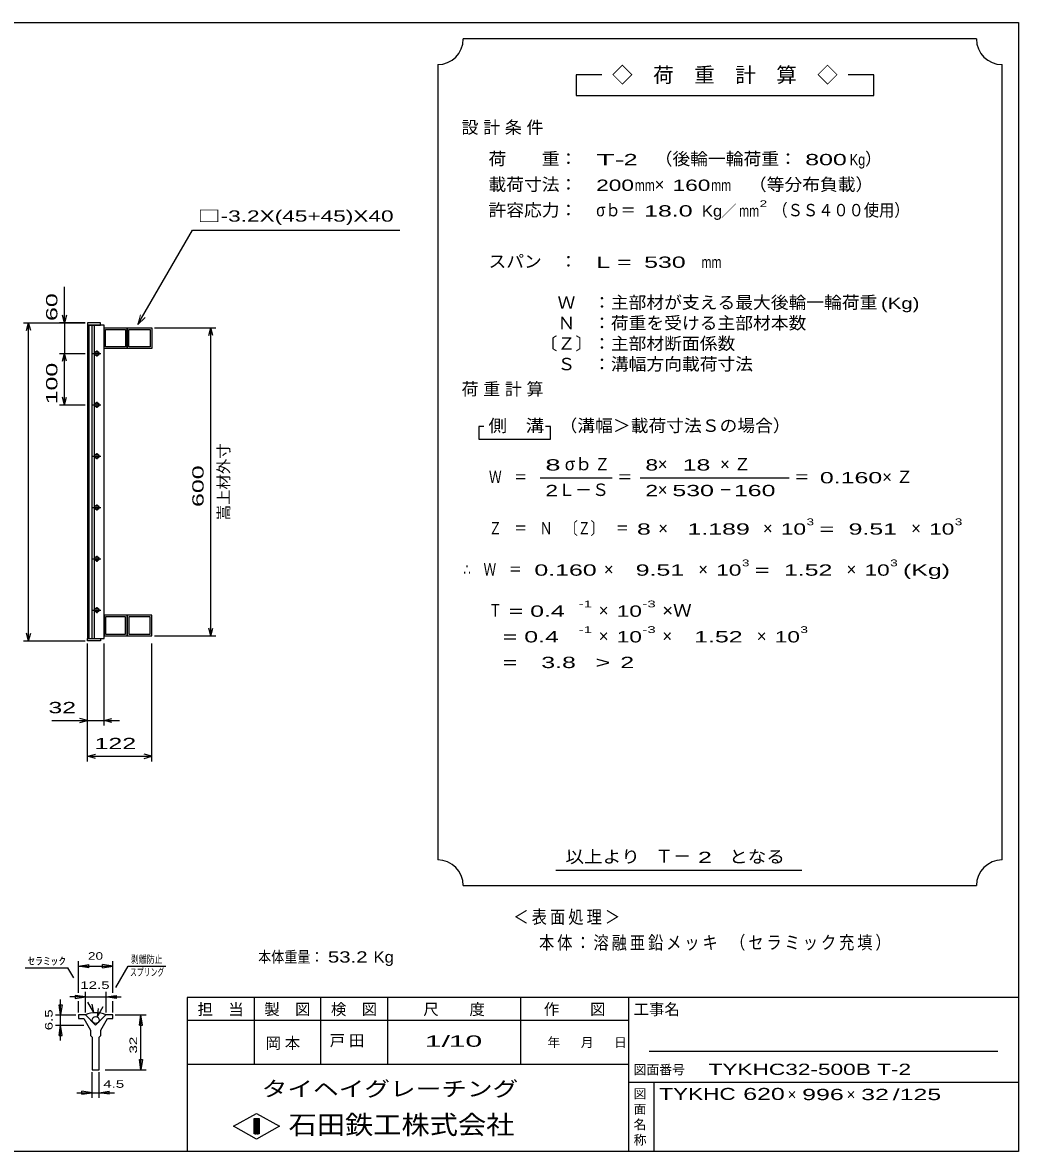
# Model space of a CAD drawing. Units: millimetres, scale not verified. Extents: x -1820 to 1724, y -1285 to 1059.
# Drawn here: x -217 to 1724, y -1141 to 1059 of the extents above; entities that cross this region are included whole.
import ezdxf
from ezdxf.enums import TextEntityAlignment as Align

# ---------------------------------------------------------------- set-up
doc = ezdxf.new("R2010")
doc.units = ezdxf.units.MM
doc.header["$LTSCALE"] = 10
for name, color, linetype, lineweight in [('0_2', 150, 'Continuous', 25), ('16', 3, 'Continuous', 25), ('22', 2, 'Continuous', 25), ('32', 4, 'Continuous', 25)]:
    doc.layers.add(name, color=color, linetype=linetype, lineweight=lineweight)
doc.styles.add('ベクトル', font='')
doc.styles.get('ベクトル').set_extended_font_data('ベクトル')

msp = doc.modelspace()

# ---------------------------------------------------------------- linework, layer by layer
at = {"layer": '0_2'}
for p, q in [((-1736, 1059), (1724, 1059)), ((1724, 1059), (1724, -1141)), ((1724, -841), (104, -841)), ((104, -841), (104, -1141)), ((234, -841), (234, -971)), ((364, -971), (364, -841)), ((494, -841), (494, -971)), ((754, -971), (754, -841)), ((964, -841), (964, -1141)), ((964, -886), (104, -886)), ((1684, -946), (1004, -946)), ((104, -971), (964, -971)), ((964, -1006), (1724, -1006)), ((1014, -1141), (1014, -1006)), ((194, -1092), (239, -1067)), ((234, -1077), (244, -1077)), ((234, -1107), (234, -1077)), ((234, -1077), (236, -1077)), ((236, -1077), (236, -1107)), ((238, -1107), (238, -1077)), ((238, -1077), (240, -1077)), ((239, -1067), (284, -1092)), ((240, -1077), (240, -1107)), ((242, -1107), (242, -1077)), ((242, -1077), (244, -1077)), ((244, -1077), (244, -1107)), ((244, -1077), (244, -1107)), ((239, -1117), (194, -1092)), ((284, -1092), (239, -1117)), ((244, -1107), (234, -1107)), ((236, -1107), (238, -1107)), ((240, -1107), (242, -1107)), ((1724, -1141), (-1736, -1141))]:
    msp.add_line(p, q, dxfattribs=at)
at = {"layer": '16'}
for p, q in [((-65.25, 474), (-90.25, 474)), ((-90.25, 474), (-90.25, 469.5)), ((-90.25, 469.5), (-65.25, 469.5)), ((-90.25, 469.5), (-90.25, -141.5)), ((-58.25, 469.5), (-90.25, 469.5)), ((-88.25, 469.5), (-88.25, -141.5)), ((-81.25, -141.5), (-81.25, 469.5)), ((-77.25, 469.5), (-77.25, -141.5)), ((-65.25, 469.5), (-65.25, 474)), ((-58.25, -141.5), (-58.25, 469.5)), ((-58.25, 464), (-13.25, 464)), ((-58.25, 424), (-58.25, 464)), ((-13.25, 464), (-13.25, 424)), ((-13.25, 464), (34.75, 464)), ((-13.25, 424), (-13.25, 464)), ((34.75, 464), (34.75, 424)), ((-55.25, 461), (-16.25, 461)), ((-55.25, 427), (-55.25, 461)), ((-16.25, 461), (-16.25, 427)), ((-10.25, 461), (31.75, 461)), ((-10.25, 427), (-10.25, 461)), ((31.75, 461), (31.75, 427)), ((-72.25, 420), (-72.25, 408)), ((-13.25, 424), (-58.25, 424)), ((-16.25, 427), (-55.25, 427)), ((34.75, 424), (-13.25, 424)), ((31.75, 427), (-10.25, 427)), ((-80.25, 414), (-64.25, 414)), ((-70.25, 417), (-74.25, 417)), ((-74.25, 411), (-70.25, 411)), ((-80.25, 314), (-64.25, 314)), ((-70.25, 317), (-74.25, 317)), ((-74.25, 311), (-70.25, 311)), ((-72.25, 320), (-72.25, 308)), ((-72.25, 220), (-72.25, 208)), ((-80.25, 214), (-64.25, 214)), ((-70.25, 217), (-74.25, 217)), ((-74.25, 211), (-70.25, 211)), ((-80.25, 114), (-64.25, 114)), ((-70.25, 117), (-74.25, 117)), ((-74.25, 111), (-70.25, 111)), ((-72.25, 120), (-72.25, 108)), ((-80.25, 14), (-64.25, 14)), ((-70.25, 17), (-74.25, 17)), ((-74.25, 11), (-70.25, 11)), ((-72.25, 20), (-72.25, 8)), ((-80.25, -86), (-64.25, -86)), ((-70.25, -83), (-74.25, -83)), ((-72.25, -80), (-72.25, -92)), ((-74.25, -89), (-70.25, -89)), ((-13.25, -96), (-58.25, -96)), ((-58.25, -96), (-58.25, -136)), ((-16.25, -99), (-55.25, -99)), ((-55.25, -99), (-55.25, -133)), ((-16.25, -133), (-16.25, -99)), ((-13.25, -136), (-13.25, -96)), ((34.75, -96), (-13.25, -96)), ((-13.25, -96), (-13.25, -136)), ((31.75, -99), (-10.25, -99)), ((-10.25, -99), (-10.25, -133)), ((31.75, -133), (31.75, -99)), ((34.75, -136), (34.75, -96)), ((-90.25, -141.5), (-65.25, -141.5)), ((-90.25, -146), (-90.25, -141.5)), ((-90.25, -141.5), (-58.25, -141.5)), ((-65.25, -146), (-90.25, -146)), ((-65.25, -141.5), (-65.25, -146)), ((-58.25, -136), (-13.25, -136)), ((-55.25, -133), (-16.25, -133)), ((-13.25, -136), (34.75, -136)), ((-10.25, -133), (31.75, -133))]:
    msp.add_line(p, q, dxfattribs=at)
at = {"layer": '16', "color": 7}
for p, q in [((109.03, 464), (131.36, 464)), ((109.03, -136), (131.36, -136))]:
    msp.add_line(p, q, dxfattribs=at)
at = {"layer": '16'}
for centre, radius, start, end in [((-72.25, 414), 4, 46.6, 133.4), ((-74.25, 414), 3, 90, 270), ((-72.25, 414), 4, 226.6, 313.4), ((-70.25, 414), 3, 270, 90), ((-74.25, 314), 3, 90, 270), ((-72.25, 314), 4, 46.6, 133.4), ((-72.25, 314), 4, 226.6, 313.4), ((-70.25, 314), 3, 270, 90), ((-74.25, 214), 3, 90, 270), ((-72.25, 214), 4, 46.6, 133.4), ((-72.25, 214), 4, 226.6, 313.4), ((-70.25, 214), 3, 270, 90), ((-74.25, 114), 3, 90, 270), ((-72.25, 114), 4, 46.6, 133.4), ((-72.25, 114), 4, 226.6, 313.4), ((-70.25, 114), 3, 270, 90), ((-74.25, 14), 3, 90, 270), ((-72.25, 14), 4, 46.6, 133.4), ((-72.25, 14), 4, 226.6, 313.4), ((-70.25, 14), 3, 270, 90), ((-74.25, -86), 3, 90, 270), ((-72.25, -86), 4, 46.6, 133.4), ((-70.25, -86), 3, 270, 90), ((-72.25, -86), 4, 226.6, 313.4)]:
    msp.add_arc(centre, radius, start, end, dxfattribs=at)
at = {"layer": '22', "color": 4}
for p, q in [((1642, 1027), (642, 1027)), ((592, 977), (592, -573)), ((1692, -573), (1692, 977)), ((912, 957), (862, 957)), ((862, 957), (862, 917)), ((1442, 957), (1392, 957)), ((1442, 917), (1442, 957)), ((862, 917), (1442, 917)), ((7.7, 470.39), (113.94, 654.39)), ((113.94, 654.39), (517.94, 654.39)), ((-135.25, 474), (-135.25, 544)), ((-135.25, 474), (-139.25, 489)), ((-131.25, 489), (-135.25, 474)), ((-215.25, 474), (-95.25, 474)), ((-209.25, 459), (-205.25, 474)), ((-201.25, 459), (-205.25, 474)), ((-205.25, -146), (-205.25, 474)), ((-95.25, 474), (-145.25, 474)), ((-135.25, 474), (-135.25, 414)), ((39.75, 464), (159.75, 464)), ((145.75, 449), (149.75, 464)), ((153.75, 449), (149.75, 464)), ((149.75, -136), (149.75, 464)), ((-145.25, 414), (-95.25, 414)), ((-139.25, 399), (-135.25, 414)), ((-131.25, 399), (-135.25, 414)), ((-135.25, 314), (-135.25, 414)), ((-145.25, 314), (-95.25, 314)), ((-135.25, 314), (-139.25, 329)), ((-135.25, 314), (-131.25, 329)), ((682, 272), (672, 272)), ((672, 272), (672, 247)), ((812, 272), (802, 272)), ((812, 247), (812, 272)), ((672, 247), (812, 247)), ((792, 172), (932, 172)), ((987, 172), (1277, 172)), ((-205.25, -146), (-209.25, -131)), ((-205.25, -146), (-201.25, -131)), ((149.75, -136), (145.75, -121)), ((149.75, -136), (153.75, -121)), ((-215.25, -146), (-95.25, -146)), ((-90.25, -311), (-90.25, -151)), ((-90.25, -381), (-90.25, -151)), ((-58.25, -311), (-58.25, -151)), ((34.75, -381), (34.75, -151)), ((39.75, -136), (159.75, -136)), ((-160.25, -301), (-90.25, -301)), ((-90.25, -301), (-105.25, -297)), ((-105.25, -305), (-90.25, -301)), ((-90.25, -301), (-58.25, -301)), ((-58.25, -301), (-43.25, -297)), ((-43.25, -305), (-58.25, -301)), ((-58.25, -301), (-28.25, -301)), ((-90.25, -371), (-75.25, -367)), ((-75.25, -375), (-90.25, -371)), ((-90.25, -371), (34.75, -371)), ((34.75, -371), (19.75, -367)), ((19.75, -375), (34.75, -371)), ((822, -593), (1302, -593)), ((642, -623), (1642, -623))]:
    msp.add_line(p, q, dxfattribs=at)
at = {"layer": '22', "color": 4, "lineweight": 13}
for p, q in [((12.88, 489.71), (7.7, 470.39)), ((7.7, 470.39), (21.85, 484.53))]:
    msp.add_line(p, q, dxfattribs=at)
at = {"layer": '22', "color": 4}
for centre, start, end in [((592, 1027), 270, 0), ((1692, 1027), 180, 270), ((592, -623), 0, 90), ((1692, -623), 90, 180)]:
    msp.add_arc(centre, 50, start, end, dxfattribs=at)
at = {"layer": '32'}
for p, q in [((-108, -832), (-108, -770)), ((-41.33, -832), (-41.33, -770)), ((-212.33, -783), (-129, -783)), ((-117.33, -803), (-129, -783)), ((-108, -780), (-88, -777)), ((-88, -783), (-108, -780)), ((-108, -780), (-41.33, -780)), ((-88, -783), (-88, -777)), ((-41.33, -780), (-61.33, -777)), ((-61.33, -783), (-61.33, -777)), ((-61.33, -783), (-41.33, -780)), ((-35.33, -821.67), (-11, -779.67)), ((-11, -779.67), (62.34, -779.67)), ((-94.67, -870), (-94.67, -830)), ((-54.67, -830), (-54.67, -870)), ((-143, -875), (-146, -855)), ((-146, -855), (-140, -855)), ((-143, -875), (-143, -845)), ((-140, -855), (-143, -875)), ((-94.67, -840), (-124.67, -840)), ((-94.67, -840), (-114.67, -837)), ((-114.67, -837), (-114.67, -843)), ((-114.67, -843), (-94.67, -840)), ((-108, -870), (-108, -848)), ((-94.67, -840), (-54.67, -840)), ((-78, -870), (-89.67, -850)), ((-78, -870), (-81.67, -854.33)), ((-54.67, -840), (-34.67, -837)), ((-34.67, -843), (-54.67, -840)), ((-54.67, -840), (-24.67, -840)), ((-41.33, -870), (-41.33, -848)), ((-34.67, -837), (-34.67, -843)), ((-153, -875), (-113, -875)), ((-143, -895), (-143, -875)), ((-108, -875), (-108, -881.67)), ((-94.67, -875), (-108, -875)), ((-74.67, -895), (-94.67, -875)), ((-54.67, -875), (-74.67, -895)), ((-71.33, -878.33), (-60, -858.33)), ((-71.33, -878.33), (-69, -862.33)), ((-41.33, -875), (-54.67, -875)), ((-41.33, -881.67), (-41.33, -875)), ((-36.33, -875), (23.67, -875)), ((10.67, -895), (13.67, -875)), ((16.67, -895), (13.67, -875)), ((13.67, -981.67), (13.67, -875)), ((-153, -895), (-98, -895)), ((-146, -915), (-143, -895)), ((-140, -915), (-143, -895)), ((-143, -925), (-143, -895)), ((-108, -881.67), (-98, -881.67)), ((-98, -881.67), (-84.67, -905)), ((-64.67, -905), (-51.33, -881.67)), ((-51.33, -881.67), (-41.33, -881.67)), ((10.67, -895), (16.67, -895)), ((-146, -915), (-140, -915)), ((-84.67, -905), (-84.67, -915)), ((-84.67, -915), (-81.33, -918.33)), ((-81.33, -918.33), (-81.33, -981.67)), ((-68, -918.33), (-64.67, -915)), ((-68, -981.67), (-68, -918.33)), ((-64.67, -915), (-64.67, -905)), ((13.67, -981.67), (10.67, -961.67)), ((10.67, -961.67), (16.67, -961.67)), ((16.67, -961.67), (13.67, -981.67)), ((-81.33, -981.67), (-68, -981.67)), ((-81.33, -1036.67), (-81.33, -986.67)), ((-68, -1036.67), (-68, -986.67)), ((-56.33, -981.67), (23.67, -981.67)), ((-111.33, -1026.67), (-81.33, -1026.67)), ((-81.33, -1026.67), (-101.33, -1023.67)), ((-101.33, -1029.67), (-101.33, -1023.67)), ((-101.33, -1029.67), (-81.33, -1026.67)), ((-81.33, -1026.67), (-68, -1026.67)), ((-68, -1026.67), (-48, -1023.67)), ((-48, -1029.67), (-68, -1026.67)), ((-68, -1026.67), (-38, -1026.67)), ((-48, -1029.67), (-48, -1023.67))]:
    msp.add_line(p, q, dxfattribs=at)
msp.add_circle((-74.67, -885), 6.67, dxfattribs=at)
msp.add_arc((-75, -920.68), 50, 66, 113, dxfattribs=at)

# ---------------------------------------------------------------- texts
at = {"layer": '0_2', "style": 'ベクトル'}
for s, height, p in [('担\u3000当', 21.99, (124, -864)), ('製\u3000図', 21.99, (254, -864)), ('検\u3000図', 21.99, (384, -864)), ('尺\u3000\u3000度', 21.99, (564, -864)), ('作\u3000\u3000図', 21.99, (799, -864)), ('工事名', 21.99, (974, -864)), ('年', 18.33, (806, -928.5)), ('月', 18.33, (871, -928.5)), ('日', 18.33, (936, -928.5)), ('図面番号', 18.33, (974, -981.5)), ('図', 18.33, (974, -1028.5)), ('面', 18.33, (974, -1058.5)), ('名', 18.33, (974, -1088.5)), ('称', 18.33, (974, -1118.5))]:
    msp.add_text(s, height=height, dxfattribs=at).set_placement(p, align=Align.MIDDLE_LEFT)
at = {"layer": '0_2', "color": 222, "style": 'ベクトル'}
for s, height, width, p in [('タイヘイグレーチング', 29.33, 1.25, (249, -1019)), ('石田鉄工株式会社', 36.66, 1.1, (301.5, -1089))]:
    msp.add_text(s, height=height, dxfattribs=dict(at, width=width)).set_placement(p, align=Align.MIDDLE_LEFT)
at = {"layer": '22', "style": 'ベクトル'}
for s, height, p in [('◇\u3000荷\u3000重\u3000計\u3000算\u3000◇', 29.33, (932, 957)), ('）', 24.19, (1425, 793.5)), ('×', 24.19, (1015, 743.5)), ('／', 21.99, (1144.5, 692)), ('σｂ', 24.19, (840, 198.5)), ('×', 24.19, (1021, 198.5)), ('Ｌ－Ｓ', 24.19, (827, 148.5)), ('×', 24.19, (1021, 148.5)), ('×', 24.19, (1022, 73.5)), ('×', 24.19, (1226, 73.5)), ('×', 24.19, (1515, 73.5)), ('×', 24.19, (916, -6.5)), ('×', 24.19, (1100, -6.5)), ('×', 24.19, (1389, -6.5)), ('×', 24.19, (906, -86.5)), ('×', 24.19, (906, -136.5)), ('×', 24.19, (1030, -136.5)), ('×', 24.19, (1214, -136.5)), ('Ｔ－', 25.66, (1016, -565.5)), ('×', 21.99, (1274, -1030)), ('×', 21.99, (1389, -1030))]:
    msp.add_text(s, height=height, dxfattribs=at).set_placement(p, align=Align.MIDDLE_LEFT)
for s, height, width, p in [('荷\u3000\u3000重：\u3000', 24.19, 1.05, (691, 793.5)), ('T-', 21.99, 2, (901, 792)), (' 2 ', 21.99, 1.65, (941, 792)), ('（後輪一輪荷重：', 24.19, 1.05, (1015, 793.5)), (' 800', 21.99, 1.65, (1295, 792)), ('Kg', 21.99, 0.85, (1395, 792)), ('載荷寸法：\u3000', 24.19, 1.05, (691, 743.5)), ('200', 21.99, 1.5, (901, 742)), ('mm', 21.99, 0.8, (976, 742)), ('160', 21.99, 1.5, (1050, 742)), ('mm', 21.99, 0.8, (1125, 742)), ('\u3000（等分布負載）', 24.19, 1.05, (1164, 743.5)), ('許容応力：\u3000', 24.19, 1.05, (691, 693.5)), ('σｂ＝', 24.19, 0.9, (901, 693.5)), ('2', 13.2, 1.5, (1219.5, 706)), ('（ＳＳ４００使用）', 24.19, 0.9, (1244.5, 693.5)), (' 18.0', 21.99, 1.65, (981, 692)), ('Kg', 21.99, 1.1, (1107, 692)), ('mm', 21.99, 0.8, (1179.5, 692)), ('スパン\u3000：\u3000', 24.19, 1.05, (691, 593.5)), ('L = ', 21.99, 1.65, (901, 592)), (' 530 ', 21.99, 1.65, (981, 592)), ('mm', 21.99, 0.8, (1106, 592)), ('\u3000Ｗ\u3000：主部材が支える最大後輪一輪荷重', 24.19, 1.05, (791, 513.5)), ('(Kg)', 21.99, 1.35, (1456, 512)), ('\u3000Ｎ\u3000：荷重を受ける主部材本数', 24.19, 1.05, (791, 473.5)), ('〔Ｚ〕：主部材断面係数', 24.19, 1.05, (791, 433.5)), ('\u3000Ｓ\u3000：溝幅方向載荷寸法', 24.19, 1.05, (791, 393.5)), ('側\u3000溝', 24.19, 1.1, (691, 273.5)), ('\u3000（溝幅＞載荷寸法Ｓの場合）', 24.19, 1.05, (795, 273.5)), ('8', 21.99, 1.8, (802, 197)), ('Ｚ', 24.19, 0.9, (898, 198.5)), ('8', 21.99, 1.5, (997, 197)), (' 18 ', 21.99, 1.65, (1056, 197)), ('Ｗ\u3000＝', 24.19, 0.75, (692, 173.5)), ('＝', 24.19, 0.9, (942, 173.5)), ('＝', 24.19, 0.9, (1287, 173.5)), ('0.160', 21.99, 1.65, (1337, 172)), ('2', 21.99, 1.5, (802, 147)), ('2', 21.99, 1.5, (997, 147)), (' 530 ', 21.99, 1.65, (1036, 147)), (' 160 ', 21.99, 1.65, (1156, 147)), ('－', 24.19, 0.75, (1141, 148.5)), ('Ｚ\u3000＝\u3000Ｎ\u3000〔Ｚ〕\u3000＝', 24.19, 0.75, (692, 73.5)), ('3', 13.2, 1.5, (1311, 86)), ('3', 13.2, 1.5, (1600, 86)), (' 8 ', 21.99, 1.65, (967, 72)), ('  1.189', 21.99, 1.65, (1052, 72)), ('10', 21.99, 1.5, (1261, 72)), ('=', 21.99, 1.7, (1336, 72)), ('  9.51', 21.99, 1.65, (1366, 72)), ('10', 21.99, 1.5, (1550, 72)), ('∴\u3000Ｗ\u3000＝', 24.19, 0.75, (642, -6.5)), (' 0.160', 21.99, 1.65, (767, -8)), ('  9.51', 21.99, 1.65, (951, -8)), ('10', 21.99, 1.5, (1135, -8)), ('3', 13.2, 1.5, (1185, 6)), ('  1.52', 21.99, 1.65, (1240, -8)), ('10', 21.99, 1.5, (1424, -8)), ('3', 13.2, 1.5, (1474, 6)), ('(Kg)', 21.99, 1.65, (1499, -8)), ('=', 21.99, 1.7, (1210, -8)), ('Ｔ', 24.19, 0.75, (692, -86.5)), (' = 0.4', 21.99, 1.65, (717, -88)), ('-1', 13.2, 1.65, (867, -74)), ('10', 21.99, 1.5, (941, -88)), ('-3', 13.2, 1.65, (991, -74)), ('×Ｗ', 24.19, 1.1, (1030, -86.5)), ('  = 0.4', 21.99, 1.65, (692, -138)), ('-1', 13.2, 1.65, (867, -124)), ('10', 21.99, 1.5, (941, -138)), ('-3', 13.2, 1.65, (991, -124)), ('  1.52', 21.99, 1.65, (1065, -138)), ('10', 21.99, 1.5, (1249, -138)), ('3', 13.2, 1.5, (1299, -124)), ('  =', 21.99, 1.65, (692, -188)), ('  3.8', 21.99, 1.65, (767, -188)), ('>', 21.99, 1.7, (899.5, -188)), (' 2 ', 21.99, 1.65, (934.5, -188)), (' 32 ', 21.99, 1.65, (-180.25, -276)), (' 122 ', 21.99, 1.65, (-90.25, -346)), ('以上より\u3000', 24.19, 1.1, (841, -566.5)), (' 2 ', 21.99, 1.65, (1086, -568)), ('となる', 24.19, 1.1, (1160, -566.5)), ('本体重量：', 21.99, 0.85, (242, -762)), (' 53.2', 21.99, 1.35, (367, -762)), ('Kg', 21.99, 1.1, (467, -762)), ('1/', 21.99, 2, (567, -926)), (' 10 ', 21.99, 2, (597, -926)), ('TYKHC32-500B T-2', 21.99, 1.5, (1120, -981)), ('TYKHC', 23.46, 1.4, (1024, -1029)), (' 620 ', 23.46, 1.55, (1174, -1029)), (' 996 ', 21.99, 1.65, (1289, -1030)), (' 32 ', 21.99, 1.65, (1404, -1030)), ('/', 21.99, 1.65, (1479, -1030)), (' 125 ', 21.99, 1.65, (1479, -1030))]:
    msp.add_text(s, height=height, dxfattribs=dict(at, width=width)).set_placement(p, align=Align.MIDDLE_LEFT)
at = {"layer": '22', "style": 'ベクトル', "width": 1.5}
msp.add_text('□-3.2X(45+45)X40', height=21.99, dxfattribs=at).set_placement((123.94, 664.39), align=Align.BOTTOM_LEFT)
at = {"layer": '22', "style": 'ベクトル', "width": 1.65}
for s, p in [(' 60 ', (-160.25, 464)), (' 100 ', (-160.25, 301.5)), (' 600', (124.75, 101.5))]:
    msp.add_text(s, height=21.99, rotation=90, dxfattribs=at).set_placement(p, align=Align.MIDDLE_LEFT)
at = {"layer": '22', "style": 'ベクトル'}
msp.add_text('嵩上材外寸', height=21.99, rotation=90, dxfattribs=at).set_placement((174.75, 89), align=Align.MIDDLE_LEFT)
at = {"layer": '22', "attachment_point": 4, "style": 'ベクトル'}
for s, insert, char_height in [('\\T1.28;設計条件', (638.5, 853.5), 24.19), ('\\T1.28;荷重計算', (638.5, 343.5), 24.19), ('\\T1.42;×Ｚ', (1142.5, 198.5), 24.19), ('\\T1.42;×Ｚ', (1458.5, 173.5), 24.19), ('\\T1.2;\\W0.85;＜表面処理＞', (739.5, -685.5), 25.66), ('\\T1.19;\\W0.85;本体：溶融亜鉛メッキ', (789.5, -735.5), 25.66), ('\\T1.19;\\W0.85;（セラミック充填）', (1162, -735.5), 25.66), ('\\T1.25;岡本\u3000', (256.5, -931), 21.99), ('\\T1.25;戸田\u3000', (381.5, -926), 21.99)]:
    msp.add_mtext(s, dxfattribs=dict(at, insert=insert, char_height=char_height))
at = {"layer": '32', "color": 2, "style": 'ベクトル'}
for s, width, p in [('ｾﾗﾐｯｸ', 1.5, (-207.33, -770)), ('20', 1.35, (-89.67, -760)), ('剥離防止', 0.75, (-6, -766.67)), ('スプリング', 0.65, (-7.66, -791.67)), ('12.5', 1.5, (-104.67, -817)), (' 4.5 ', 1.5, (-68, -1009.67))]:
    msp.add_text(s, height=14.66, dxfattribs=dict(at, width=width)).set_placement(p, align=Align.MIDDLE_LEFT)
at = {"layer": '32', "color": 2, "style": 'ベクトル', "width": 1.5}
for s, p in [('6.5', (-166, -905)), (' 32 ', (-1.33, -958.33))]:
    msp.add_text(s, height=14.66, rotation=90, dxfattribs=at).set_placement(p, align=Align.MIDDLE_LEFT)

doc.saveas('drawing.dxf')
